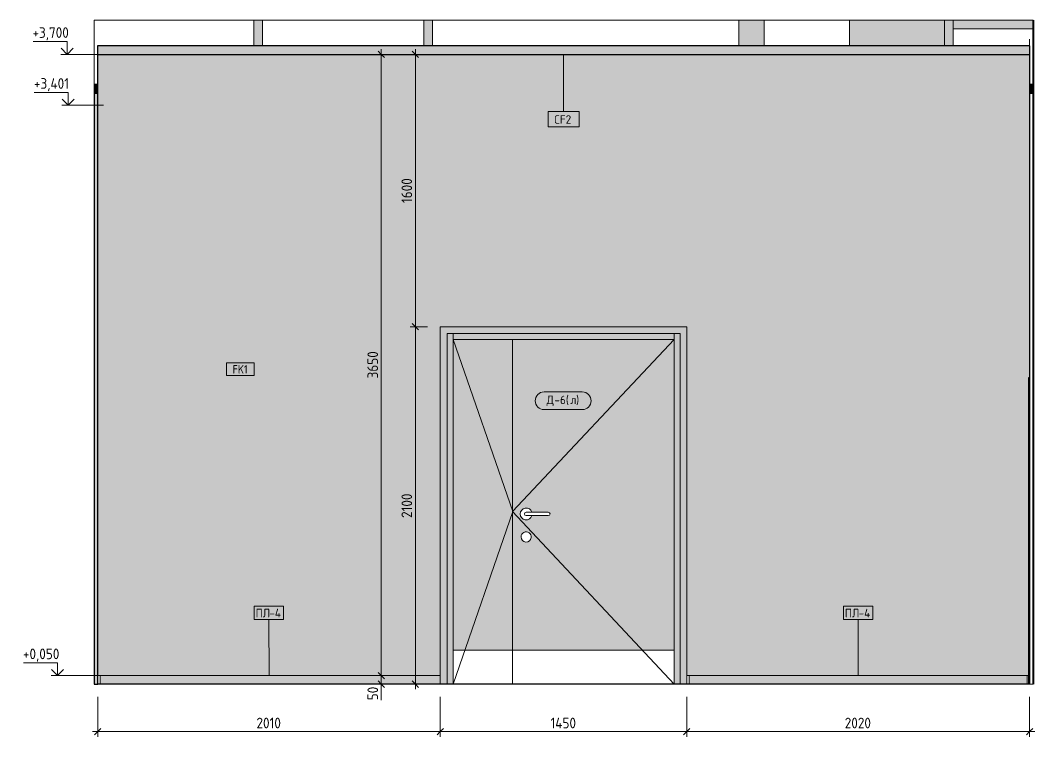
# Model space of a CAD drawing. Header units: millimetres. Extents: x 855 to 55508, y -2517 to 10900.
# Drawn here: x 19026 to 24989, y -309 to 3900 of the extents above; entities that cross this region are included whole.
import ezdxf

# ---------------------------------------------------------------- set-up
doc = ezdxf.new("R2010")
doc.units = ezdxf.units.MM
for name, color, linetype, lineweight in [('A-ANNO-DIMS', 7, 'Continuous', 9), ('A-ANNO-DIMS-25', 7, 'Continuous', 9), ('A-CLNG-IDEN', 7, 'Continuous', 9), ('A-DETL', 7, 'Continuous', 9), ('A-DOOR', 7, 'Continuous', 9), ('A-DOOR-FRAM-1', 7, 'Continuous', 9), ('A-DOOR-IDEN', 7, 'Continuous', 9), ('A-FLOR', 7, 'Continuous', 9), ('A-GENM', 7, 'Continuous', 9), ('A-GENM-IDEN', 7, 'Continuous', 9), ('A-GLAZ-CWMG', 7, 'Continuous', 9), ('A-WALL-IDEN', 7, 'Continuous', 9), ('A-WALL-PATT', 7, 'Continuous', 9), ('G-ANNO-DIMS', 7, 'Continuous', 9), ('G-ANNO-DIMS-1', 7, 'Continuous', 20), ('I-WALL', 7, 'Continuous', 9)]:
    doc.layers.add(name, color=color, linetype=linetype, lineweight=lineweight)
for name, color, linetype, lineweight, true_color in [('A-CLNG-1', 7, 'Continuous', 9, 0x787878), ('A-CLNG-FNSH-1', 7, 'Continuous', 30, 0x3c3c3c), ('A-FLOR-FNSH-1', 7, 'Continuous', 30, 0x3c3c3c), ('A-WALL-4', 7, 'Continuous', 40, 0x3c3c3c), ('A-WALL-5', 7, 'Continuous', 30, 0x3c3c3c), ('A-WALL-FNSH-3', 7, 'Continuous', 30, 0x3c3c3c), ('I-WALL-1', 7, 'Continuous', 9, 0x787878)]:
    doc.layers.add(name, color=color, linetype=linetype, lineweight=lineweight, true_color=true_color)
doc.styles.add('GOST Common_5', font='GOST_Common.ttf', dxfattribs={"height": 50})
doc.styles.add('GOST Common_6', font='GOST_Common.ttf', dxfattribs={"width": 0.9, "height": 50})
doc.styles.add('ISOCPEUR_2', font='isocpeur.ttf', dxfattribs={"width": 0.9, "height": 62.5})
doc.dimstyles.new('ISO-2_5_0_9К_БОЛЬШОЙ_1', dxfattribs={"dimscale": 304.8, "dimtxt": 62.248823, "dimasz": 0.123031, "dimexe": 0.098425, "dimexo": 0.246063, "dimgap": 0, "dimtad": 1, "dimdec": 0, "dimrnd": 10, "dimzin": 0, "dimdsep": 46, "dimtxsty": 'ISOCPEUR_2', "dimblk1": 'OBLIQUE', "dimblk2": 'OBLIQUE', "dimsah": 1, "dimcen": 0.09, "dimdle": 0.098425, "dimazin": 0, "dimtfac": 1, "dimtdec": 4, "dimtix": 1, "dimtmove": 0, "dimatfit": 3, "dimfxl": 1, "dimtvp": 1, "dimtolj": 1, "dimtzin": 0, "dimarcsym": 2})
doc.dimstyles.new('ISO-2_5_0_9К_БОЛЬШОЙ_2', dxfattribs={"dimscale": 304.8, "dimtxt": 62.248823, "dimasz": 0.123031, "dimexe": 0.098425, "dimexo": 0.246063, "dimgap": 0, "dimtad": 1, "dimdec": 0, "dimrnd": 10, "dimzin": 0, "dimdsep": 46, "dimtxsty": 'ISOCPEUR_2', "dimblk1": 'OBLIQUE', "dimblk2": 'OBLIQUE', "dimsah": 1, "dimcen": 0.09, "dimdle": 0.098425, "dimazin": 0, "dimtfac": 1, "dimtdec": 4, "dimtix": 1, "dimtmove": 1, "dimatfit": 3, "dimfxl": 1, "dimtvp": 1, "dimtolj": 1, "dimtzin": 0, "dimarcsym": 2})

# ---------------------------------------------------------------- blocks, each defined once
blk = doc.blocks.new('110_Дверь_СКБ_2Ст - Д-6_л__ ДОО_Дв_1450x2100h_Дверь из раздевальной в коридор-25835678-Развертка 1_68-1')
at = {"layer": 'A-DOOR'}
blk.add_hatch(color=256, dxfattribs=at).paths.add_polyline_path([(103720, 200), (104070, 200), (104070, 2025), (103720, 2025), (103720, 487.3)])
h = blk.add_hatch(color=256, dxfattribs=at)
h.paths.add_polyline_path([(105020, 200), (105020, 2025), (104070, 2025), (104070, 200), (104370, 200)])
h.paths.add_polyline_path([(104147.9, 835.1), (104140.5, 836.5), (104133.8, 839.8), (104128, 844.6), (104123.7, 850.6), (104120.9, 857.6), (104120, 865), (104121, 872.5), (104123.7, 879.5), (104128.2, 885.6), (104134.1, 890.4), (104140.9, 893.6), (104148.4, 895), (104155.9, 894.4), (104163.1, 892), (104169.4, 887.9), (104174.5, 882.3), (104178, 875.6), (104179.8, 868.3), (104179.7, 860.7), (104177.4, 853), (104174, 847), (104168.8, 841.6), (104162.5, 837.7), (104155.3, 835.5)])
h.paths.add_polyline_path([(104149.5, 965), (104140.5, 966.3), (104132.2, 969.9), (104125.1, 975.4), (104119.6, 982.7), (104116.2, 991), (104115, 1000), (104116.2, 1009), (104119.6, 1017.3), (104125.1, 1024.6), (104132.8, 1030.4), (104140.5, 1033.7), (104150, 1034.9), (104158.5, 1034), (104166.9, 1030.7), (104174.2, 1025.3), (104179.9, 1018.3), (104183.5, 1010), (104280, 1010), (104282.6, 1009.7), (104285, 1008.7), (104287.1, 1007.1), (104288.7, 1005), (104289.7, 1002.6), (104290, 1000), (104289.7, 997.4), (104288.7, 995), (104287.1, 992.9), (104285, 991.3), (104282.6, 990.3), (104280, 990), (104183.5, 990), (104179.9, 981.7), (104174.2, 974.7), (104166.9, 969.3), (104158.5, 966), (104150, 965.1)])
at = {"layer": 'A-DOOR-FRAM-1'}
for points in [[(105055, 0), (105094, 0), (105094, 50), (105095, 50), (105095, 2100), (103645, 2100), (103645, 0), (103685, 0), (103685, 2060), (105055, 2060), (105055, 200)], [(103720, 0), (103720, 2060), (103685, 2060), (103685, 0)], [(103800.3, 2025), (105020, 2025), (105020, 2060), (103720, 2060), (103720, 2025), (103755.3, 2025)], [(105020, 0), (105055, 0), (105055, 2060), (105020, 2060), (105020, 200)]]:
    blk.add_hatch(color=256, dxfattribs=at).paths.add_polyline_path(points)
at = {"layer": 'A-DOOR'}
for p, q in [((104070, 2025), (104070, 200)), ((104070, 200), (104070, 2025)), ((104280, 1010), (104150, 1010)), ((104150, 1010), (104183.5, 1010)), ((104150, 990), (104280, 990)), ((104183.5, 990), (104150, 990)), ((104070, 200), (103720, 200)), ((104070, 200), (105020, 200)), ((104070, 0), (104070, 200)), ((104070, 0), (104070, 200))]:
    blk.add_line(p, q, dxfattribs=at)
for centre, radius, start, end in [((104150, 1000), 35, 16.60155, 180), ((104150, 1000), 35, 180, 343.39845), ((104150, 1000), 10, 90, 270), ((104150, 1000), 10, 90, 270), ((104280, 1000), 10, 270, 90), ((104150, 865), 30, 351.83008, 180), ((104150, 865), 30, 180, 351.83008)]:
    blk.add_arc(centre, radius, start, end, dxfattribs=at)
at = {"layer": 'A-DOOR-FRAM-1'}
for p, q in [((103685, 0), (103685, 2060)), ((103685, 2060), (105055, 2060)), ((103720, 2025), (103720, 2060)), ((103720, 2060), (103720, 0)), ((105020, 2060), (105020, 2025)), ((105020, 2060), (105020, 0)), ((105055, 2060), (105055, 0)), ((103720, 2025), (105020, 2025))]:
    blk.add_line(p, q, dxfattribs=at)
blk = doc.blocks.new('Прямоугольный импост - Импост структурный с накладкой - 160мм Темный-32354017-Развертка 1_68-1')
at = {"layer": 'A-GLAZ-CWMG'}
blk.add_hatch(color=256, dxfattribs=at).paths.add_polyline_path([(107109.5, 3850), (107130, 3850), (107130, 3900), (106660, 3900), (106660, 3850)])
for p, q in [((106660, 3850), (106660, 3900)), ((107130, 3850), (106660, 3850))]:
    blk.add_line(p, q, dxfattribs=at)
blk = doc.blocks.new('Плинтус - Плинтус светлый _сад_-32860291-Развертка 1_68-1')
at = {"layer": 'A-GENM'}
blk.add_hatch(color=256, dxfattribs=at).paths.add_polyline_path([(102989.9, 0), (103645, 0), (103645, 50), (101646.1, 50), (101646.1, 0)])
for p, q in [((101646.1, 50), (103645, 50)), ((103645, 50), (103645, 0))]:
    blk.add_line(p, q, dxfattribs=at)
blk = doc.blocks.new('Плинтус - Плинтус светлый _сад_-32860328-Развертка 1_68-1')
at = {"layer": 'A-GENM'}
blk.add_hatch(color=256, dxfattribs=at).paths.add_polyline_path([(105109, 0), (107094.5, 0), (107094.5, 50), (105109, 50)])
for p, q in [((105094, 0), (105094, 50)), ((105094, 50), (105109, 50)), ((105109, 50), (107094.5, 50)), ((105109, 50), (105109, 0))]:
    blk.add_line(p, q, dxfattribs=at)
blk = doc.blocks.new('Плинтус - Плинтус светлый _сад_-32860288-Развертка 1_68-1')
at = {"layer": 'A-GENM'}
for p, q in [((101646.1, 50), (101631.1, 50)), ((101631.1, 50), (101631.1, 0)), ((101646.1, 0), (101646.1, 50)), ((101631.1, 0), (101646.1, 0))]:
    blk.add_line(p, q, dxfattribs=at)
blk = doc.blocks.new('Рисунок_горы - Рисунок_горы-31934381-Развертка 1_68-1')
at = {"layer": 'A-GENM'}
for p, q in [((107109, 3789.2), (107109, 3750)), ((107109, 966.7), (107109, 476)), ((107109, 966.7), (107109, 50)), ((107109, 792), (107109, 956)), ((107109, 956), (107109, 792)), ((107109, 50), (107109, 879.4)), ((107109, 476), (107109, 50))]:
    blk.add_line(p, q, dxfattribs=at)
for points in [[(107109, 966.7), (107109, 963.1), (107109, 959.6), (107109, 956)], [(107109, 868.9), (107109, 841.6), (107109, 795.7), (107109, 792)]]:
    blk.add_open_spline(points, degree=3, dxfattribs=at)
for points, knots in [([(107109, 956), (107109, 956), (107109, 959.6), (107109, 963.1), (107109, 966.6)], [0.333333333, 0.333333333, 0.333333333, 0.333333333, 0.333333343, 0.334511775, 0.334511775, 0.334511775, 0.334511775]), ([(107109, 927.5), (107109, 927.5), (107109, 941.2), (107109, 954.1), (107109, 966.6)], [0.288888889, 0.288888889, 0.288888889, 0.288888889, 0.288888899, 0.298128267, 0.298128267, 0.298128267, 0.298128267]), ([(107109, 834.2), (107109, 834.2), (107109, 865.7), (107109, 895.5), (107109, 927.5)], [0.26666667, 0.26666667, 0.26666667, 0.26666667, 0.26666668, 0.28888889, 0.28888889, 0.28888889, 0.28888889]), ([(107109, 879.4), (107109, 879.4), (107109, 863), (107109, 845.7), (107109, 834.2)], [0.24444444, 0.24444444, 0.24444444, 0.24444444, 0.24444445, 0.26666667, 0.26666667, 0.26666667, 0.26666667]), ([(107109, 792), (107109, 792), (107109, 795.7), (107109, 841.6), (107109, 868.9)], [0.179856115, 0.179856115, 0.179856115, 0.179856115, 0.179856125, 0.184905308, 0.184905308, 0.184905308, 0.184905308]), ([(107109, 692.8), (107109, 692.8), (107109, 710.9), (107109, 773.2), (107109, 792)], [0.2, 0.2, 0.2, 0.2, 0.20000001, 0.26666667, 0.26666667, 0.26666667, 0.26666667]), ([(107109, 792), (107109, 792), (107109, 773.2), (107109, 710.9), (107109, 692.8)], [0.11111111, 0.11111111, 0.11111111, 0.11111111, 0.11111112, 0.13333333, 0.13333333, 0.13333333, 0.13333333]), ([(107109, 606.7), (107109, 606.7), (107109, 635), (107109, 662.1), (107109, 692.8)], [0.13333333, 0.13333333, 0.13333333, 0.13333333, 0.13333334, 0.2, 0.2, 0.2, 0.2]), ([(107109, 692.8), (107109, 692.8), (107109, 662.1), (107109, 635), (107109, 606.7)], [0.13333333, 0.13333333, 0.13333333, 0.13333333, 0.13333334, 0.15555556, 0.15555556, 0.15555556, 0.15555556]), ([(107109, 476), (107109, 476), (107109, 480.2), (107109, 578), (107109, 606.7)], [0.06666667, 0.06666667, 0.06666667, 0.06666667, 0.06666668, 0.13333333, 0.13333333, 0.13333333, 0.13333333]), ([(107109, 606.7), (107109, 606.7), (107109, 578), (107109, 480.2), (107109, 476)], [0.15555556, 0.15555556, 0.15555556, 0.15555556, 0.15555557, 0.17777778, 0.17777778, 0.17777778, 0.17777778])]:
    blk.add_open_spline(points, degree=3, knots=knots, dxfattribs=at)
blk = doc.blocks.new('Прямоугольный импост - Импост структурный с накладкой - 160мм Темный-32352613-Развертка 1_68-1')
at = {"layer": 'A-GLAZ-CWMG'}
blk.add_hatch(color=256, dxfattribs=at).paths.add_polyline_path([(101630, 3475), (101630, 3525), (101610, 3525), (101610, 3475), (101622.6, 3475)])
for p, q in [((101630, 3525), (101610, 3525)), ((101630, 3475), (101610, 3475))]:
    blk.add_line(p, q, dxfattribs=at)
blk = doc.blocks.new('Прямоугольный импост - Импост структурный с накладкой - 160мм Темный-32352605-Развертка 1_68-1')
at = {"layer": 'A-GLAZ-CWMG'}
blk.add_hatch(color=256, dxfattribs=at).paths.add_polyline_path([(103598.999961, 3750), (103598.999961, 3900), (103548.999961, 3900), (103548.999961, 3750)])
for p, q in [((103548.999961, 3900), (103548.999961, 3750)), ((103598.999961, 3900), (103598.999961, 3750))]:
    blk.add_line(p, q, dxfattribs=at)
blk = doc.blocks.new('Прямоугольный импост - Импост структурный с накладкой - 160мм Темный-32352608-Развертка 1_68-1')
at = {"layer": 'A-GLAZ-CWMG'}
blk.add_hatch(color=256, dxfattribs=at).paths.add_polyline_path([(106660, 3750), (106660, 3900), (106610, 3900), (106610, 3750)])
for p, q in [((106610, 3900), (106610, 3750)), ((106660, 3900), (106660, 3750))]:
    blk.add_line(p, q, dxfattribs=at)
blk = doc.blocks.new('Прямоугольный импост - Импост структурный с накладкой - 160мм Темный-32354021-Развертка 1_68-1')
at = {"layer": 'A-GLAZ-CWMG'}
blk.add_hatch(color=256, dxfattribs=at).paths.add_polyline_path([(107122.6, 3475), (107130, 3475), (107130, 3525), (107110, 3525), (107110, 3475), (107117.4, 3475)])
for p, q in [((107130, 3525), (107110, 3525)), ((107130, 3475), (107110, 3475))]:
    blk.add_line(p, q, dxfattribs=at)
blk = doc.blocks.new('Плинтус - Плинтус светлый _сад_-32860329-Развертка 1_68-1')
at = {"layer": 'A-GENM'}
for p, q in [((107109.5, 50), (107094.5, 50)), ((107094.5, 50), (107094.5, 0)), ((107109.5, 0), (107109.5, 50)), ((107094.5, 0), (107109.5, 0))]:
    blk.add_line(p, q, dxfattribs=at)
blk = doc.blocks.new('Высотные отметки - Стрелка_Верх-17668718-Развертка 1_68-1')
at = {"layer": 'G-ANNO-DIMS'}
for p, q in [((101457.4, 3476), (101257.4, 3476)), ((101457.4, 3401), (101457.4, 3476)), ((101495.3, 3401), (101420.3, 3401))]:
    blk.add_line(p, q, dxfattribs=at)
at = {"layer": 'G-ANNO-DIMS-1'}
for q in [(101422, 3436.4), (101492.7, 3436.4)]:
    blk.add_line((101457.4, 3401), q, dxfattribs=at)
blk = doc.blocks.new('DIMBLOCK5-Развертка 1_68-1')
at = {"layer": 'A-ANNO-DIMS-25'}
for p, q in [((21299.8, 3700), (21378.2, 3700)), ((21348.2, 3700), (21299.8, 3700)), ((21348.2, 3730), (21348.2, 2100)), ((21419.8, 2100), (21318.2, 2100)), ((21348.2, 2100), (21419.8, 2100))]:
    blk.add_line(p, q, dxfattribs=at)
at = {"layer": 'A-ANNO-DIMS-25', "lineweight": 20}
for p, q in [((21348.2, 3700), (21329.5, 3718.8)), ((21348.2, 3700), (21367, 3681.2)), ((21348.2, 2100), (21329.5, 2118.7)), ((21348.2, 2100), (21367, 2081.2))]:
    blk.add_line(p, q, dxfattribs=at)
at = {"layer": 'A-ANNO-DIMS-25', "color": 0, "insert": (21266.6, 2826.4), "char_height": 62.5, "width": 176.691, "attachment_point": 1, "rotation": 90, "line_spacing_factor": 1.149209, "style": 'ISOCPEUR_2'}
blk.add_mtext('1600', dxfattribs=at)
blk = doc.blocks.new('_Oblique')
at = {"color": 0, "linetype": 'ByBlock', "lineweight": -2}
blk.add_line((-0.5, -0.5), (0.5, 0.5), dxfattribs=at)
blk = doc.blocks.new('DIMBLOCK6-Развертка 1_68-1')
at = {"layer": 'A-ANNO-DIMS-25'}
for p, q in [((21419.8, 2100), (21318.2, 2100)), ((21348.2, 2100), (21348.2, -30)), ((21348.2, 2100), (21419.8, 2100)), ((21299.8, 0), (21378.2, 0)), ((21348.2, 0), (21299.8, 0))]:
    blk.add_line(p, q, dxfattribs=at)
at = {"layer": 'A-ANNO-DIMS-25', "lineweight": 20}
for p, q in [((21348.2, 2100), (21329.5, 2118.7)), ((21348.2, 2100), (21367, 2081.2)), ((21348.2, 0), (21329.5, 18.8)), ((21348.2, 0), (21367, -18.8))]:
    blk.add_line(p, q, dxfattribs=at)
at = {"layer": 'A-ANNO-DIMS-25', "color": 0, "insert": (21266.6, 976.4), "char_height": 62.5, "width": 176.691, "attachment_point": 1, "rotation": 90, "line_spacing_factor": 1.149209, "style": 'ISOCPEUR_2'}
blk.add_mtext('2100', dxfattribs=at)
blk = doc.blocks.new('DIMBLOCK7-Развертка 1_68-1')
at = {"layer": 'A-ANNO-DIMS-25'}
for p, q in [((21099.8, 3700), (21178.2, 3700)), ((21148.2, 3700), (21099.8, 3700)), ((21148.2, 3730), (21148.2, 50)), ((21099.8, 50), (21178.2, 50)), ((21148.2, 50), (21099.8, 50))]:
    blk.add_line(p, q, dxfattribs=at)
at = {"layer": 'A-ANNO-DIMS-25', "lineweight": 20}
for p, q in [((21148.2, 3700), (21129.5, 3718.8)), ((21148.2, 3700), (21167, 3681.2)), ((21148.2, 50), (21129.5, 68.7)), ((21148.2, 50), (21167, 31.2))]:
    blk.add_line(p, q, dxfattribs=at)
at = {"layer": 'A-ANNO-DIMS-25', "color": 0, "insert": (21066.6, 1796), "char_height": 62.5, "width": 189.619, "attachment_point": 1, "rotation": 90, "line_spacing_factor": 1.149209, "style": 'ISOCPEUR_2'}
blk.add_mtext('3650', dxfattribs=at)
blk = doc.blocks.new('DIMBLOCK8-Развертка 1_68-1')
at = {"layer": 'A-ANNO-DIMS-25', "lineweight": 20}
for p, q in [((21148.2, 50), (21129.5, 68.7)), ((21148.2, 0), (21129.5, 18.8)), ((21148.2, 50), (21167, 31.2)), ((21148.2, 0), (21167, -18.8))]:
    blk.add_line(p, q, dxfattribs=at)
at = {"layer": 'A-ANNO-DIMS-25'}
for p, q in [((21099.8, 50), (21178.2, 50)), ((21148.2, 50), (21099.8, 50)), ((21099.8, 0), (21178.2, 0)), ((21148.2, 0), (21099.8, 0)), ((21148.2, 50), (21148.2, -30)), ((21148.2, 9.5), (21148.2, 25)), ((21148.2, -94.5), (21148.2, 9.5))]:
    blk.add_line(p, q, dxfattribs=at)
at = {"layer": 'A-ANNO-DIMS-25', "color": 0, "insert": (21066.6, -94.5), "char_height": 62.5, "width": 94.81, "attachment_point": 1, "rotation": 90, "line_spacing_factor": 1.149209, "style": 'ISOCPEUR_2'}
blk.add_mtext('50', dxfattribs=at)
blk = doc.blocks.new('М_потолков - Марка_ Имя типа-25382930-Развертка 1_68-1')
at = {"layer": 'A-CLNG-IDEN'}
for p, q in [((104460.6, 3364.4), (104279.4, 3364.4)), ((104279.4, 3364.4), (104279.4, 3275)), ((104460.6, 3275), (104460.6, 3364.4)), ((104279.4, 3275), (104460.6, 3275))]:
    blk.add_line(p, q, dxfattribs=at)
blk = doc.blocks.new('Mark Reiling - Mark Reiling-26174330-Развертка 1_68-1')
at = {"layer": 'A-GENM-IDEN'}
for p, q in [((102550.8, 457.8), (102550.8, 379)), ((102550.8, 457.8), (102724.2, 457.8)), ((102724.2, 457.8), (102550.8, 457.8)), ((102550.8, 457.8), (102550.8, 379)), ((102724.2, 379), (102724.2, 457.8)), ((102724.2, 379), (102724.2, 457.8)), ((102550.8, 379), (102724.2, 379)), ((102550.8, 379), (102724.2, 379))]:
    blk.add_line(p, q, dxfattribs=at)
blk = doc.blocks.new('М_стена_0001 - Типоразмер_без рамки-25382661-Развертка 1_68-1')
at = {"layer": 'A-WALL-IDEN'}
for p, q in [((102550.8, 1888.1), (102387.5, 1888.1)), ((102387.5, 1888.1), (102387.5, 1813.1)), ((102550.8, 1813.1), (102550.8, 1888.1)), ((102387.5, 1813.1), (102550.8, 1813.1))]:
    blk.add_line(p, q, dxfattribs=at)
blk = doc.blocks.new('М_двери - Типоразмер_рамка-25223575-Развертка 1_68-1')
at = {"layer": 'A-DOOR-IDEN'}
for p, q in [((104479.8, 1716.6), (104255, 1716.6)), ((104255, 1612.6), (104479.8, 1612.6))]:
    blk.add_line(p, q, dxfattribs=at)
for centre, start, end in [((104255, 1664.6), 90, 270), ((104479.8, 1664.6), 270, 90)]:
    blk.add_arc(centre, 52, start, end, dxfattribs=at)
blk = doc.blocks.new('DIMBLOCK9-Развертка 1_68-1')
at = {"layer": 'A-ANNO-DIMS-25'}
for p, q in [((22943.8, -75), (22943.8, -308.6)), ((22943.8, -278.6), (22943.8, -75.1)), ((24959.3, -75), (24959.3, -308.6)), ((24959.3, -278.6), (24959.3, -75.1)), ((24989.3, -278.6), (22943.8, -278.6))]:
    blk.add_line(p, q, dxfattribs=at)
at = {"layer": 'A-ANNO-DIMS-25', "lineweight": 20}
for p, q in [((22943.8, -278.6), (22925.1, -297.4)), ((22943.8, -278.6), (22962.6, -259.9)), ((24959.3, -278.6), (24940.5, -297.4)), ((24959.3, -278.6), (24978, -259.9))]:
    blk.add_line(p, q, dxfattribs=at)
at = {"layer": 'A-ANNO-DIMS-25', "color": 0, "insert": (23872.5, -197), "char_height": 62.5, "width": 189.619, "attachment_point": 1, "line_spacing_factor": 1.149209, "style": 'ISOCPEUR_2'}
blk.add_mtext('2020', dxfattribs=at)
blk = doc.blocks.new('DIMBLOCK10-Развертка 1_68-1')
at = {"layer": 'A-ANNO-DIMS-25'}
for p, q in [((21494.8, -75), (21494.8, -308.6)), ((21494.8, -278.6), (21494.8, -75.1)), ((22943.8, -75), (22943.8, -308.6)), ((22943.8, -278.6), (22943.8, -75.1)), ((22943.8, -278.6), (21494.8, -278.6))]:
    blk.add_line(p, q, dxfattribs=at)
at = {"layer": 'A-ANNO-DIMS-25', "lineweight": 20}
for p, q in [((21494.8, -278.6), (21476.1, -297.4)), ((21494.8, -278.6), (21513.6, -259.9)), ((22943.8, -278.6), (22925.1, -297.4)), ((22943.8, -278.6), (22962.6, -259.9))]:
    blk.add_line(p, q, dxfattribs=at)
at = {"layer": 'A-ANNO-DIMS-25', "color": 0, "insert": (22142.7, -197), "char_height": 62.5, "width": 183.873, "attachment_point": 1, "line_spacing_factor": 1.149209, "style": 'ISOCPEUR_2'}
blk.add_mtext('1450', dxfattribs=at)
blk = doc.blocks.new('DIMBLOCK11-Развертка 1_68-1')
at = {"layer": 'A-ANNO-DIMS-25'}
for p, q in [((19480.8, -75), (19480.8, -308.6)), ((19480.8, -278.6), (19480.8, -75.1)), ((21494.8, -75), (21494.8, -308.6)), ((21494.8, -278.6), (21494.8, -75.1)), ((21494.8, -278.6), (19450.8, -278.6))]:
    blk.add_line(p, q, dxfattribs=at)
at = {"layer": 'A-ANNO-DIMS-25', "lineweight": 20}
for p, q in [((19480.8, -278.6), (19462.1, -297.4)), ((19480.8, -278.6), (19499.6, -259.9)), ((21494.8, -278.6), (21476.1, -297.4)), ((21494.8, -278.6), (21513.6, -259.9))]:
    blk.add_line(p, q, dxfattribs=at)
at = {"layer": 'A-ANNO-DIMS-25', "color": 0, "insert": (20414.2, -197), "char_height": 62.5, "width": 176.691, "attachment_point": 1, "line_spacing_factor": 1.149209, "style": 'ISOCPEUR_2'}
blk.add_mtext('2010', dxfattribs=at)

msp = doc.modelspace()

# ---------------------------------------------------------------- hatches: boundary and pattern name
at = {"layer": 'A-CLNG-1'}
msp.add_hatch(color=256, dxfattribs=at).paths.add_polyline_path([(22219.8, 3700), (24959.8, 3700), (24959.8, 3750), (19479.8, 3750), (19479.8, 3700), (21494.8, 3700)])
at = {"layer": 'A-WALL-PATT'}
msp.add_hatch(color=256, dxfattribs=at).paths.add_polyline_path([(24959.3, 0), (24959.3, 0), (24959.3, 966.7), (24958.8, 966.7), (24958.8, 3700), (19480.8, 3700), (19480.9, 50), (21494.8, 50), (21494.8, 2100), (22944.8, 2100), (22944.8, 50), (24952.8, 50), (24952.8, 1800), (24953.8, 1800), (24953.8, 50), (24959.3, 50), (24959.3, 0)])
at = {"layer": 'I-WALL'}
h = msp.add_hatch(color=256, dxfattribs=at)
h.paths.add_polyline_path([(23900.8, 3750), (24459.8, 3750), (24459.8, 3900), (23900.8, 3900)])
h.paths.add_polyline_path([(23249.8, 3750), (23398.8, 3750), (23398.8, 3900), (23249.8, 3900)])
for points in [[(23398.8, 3750), (23399.8, 3750), (23399.8, 3900), (23398.8, 3900)], [(23900.8, 3750), (23900.8, 3900), (23899.8, 3900), (23899.8, 3750)], [(24959.5, 1603.4), (24959.8, 1603.4), (24959.8, 1609.8), (24958.8, 1609.8), (24958.8, 1603.4), (24959.3, 1603.4)]]:
    msp.add_hatch(color=256, dxfattribs=at).paths.add_polyline_path(points)
at = {"layer": 'I-WALL-1'}
h = msp.add_hatch(dxfattribs=at)
h.set_pattern_fill('FP_11', color=256, style=0, pattern_type=2)
h.set_pattern_definition([(0, (20691.1204, 0), (30.48, 7.62), [2.515, -20.345, 2.515, -20.345, -121.92]), (0, (20691.1204, 0), (30.48, 7.62), [-45.72, 2.515, -43.205, 2.515, -20.345, -53.34]), (0, (20691.1204, 0), (30.48, 7.62), [-114.3, 2.515, -12.725, 2.515, -35.585]), (120, (20702.5504, 3.81), (-21.839114, 22.586454), [2.515, -20.345, 2.515, -20.345, -121.92]), (120, (20702.5504, 3.81), (-21.839114, 22.586454), [-45.72, 2.515, -43.205, 2.515, -20.345, -53.34]), (120, (20702.5504, 3.81), (-21.839114, 22.586454), [-114.3, 2.515, -12.725, 2.515, -35.585]), (240, (20706.3604, 19.05), (-8.640886, -30.206454), [2.515, -20.345, 2.515, -20.345, -121.92]), (240, (20706.3604, 19.05), (-8.640886, -30.206454), [-45.72, 2.515, -43.205, 2.515, -20.345, -53.34]), (240, (20706.3604, 19.05), (-8.640886, -30.206454), [-114.3, 2.515, -12.725, 2.515, -35.585])])
h.paths.add_polyline_path([(19479.8, 0), (19479.8, 3470), (19459.8, 3470), (19459.8, 0)])

# ---------------------------------------------------------------- linework, layer by layer
at = {"layer": 'A-CLNG-FNSH-1'}
for p, q in [((24959.8, 3750), (19479.8, 3750)), ((19479.8, 3750), (19479.8, 3700)), ((19480.8, 3700), (24958.8, 3700)), ((24959.8, 3700), (24959.8, 3750))]:
    msp.add_line(p, q, dxfattribs=at)
at = {"layer": 'A-CLNG-IDEN'}
msp.add_line((22219.8, 3700), (22219.8, 3364.4), dxfattribs=at)
at = {"layer": 'A-DETL'}
for p, q in [((21569.8, 2025), (21920.6, 1014.1)), ((22869.8, 2025), (21919.4, 1013.6)), ((21920.6, 1014.1), (21570, -0.3)), ((21919.4, 1013.6), (22869.8, 0.7))]:
    msp.add_line(p, q, dxfattribs=at)
at = {"layer": 'A-FLOR'}
for p, q in [((19459.6, 3900), (24979.8, 3900)), ((24980.1, -0.1), (19459.6, -0.1))]:
    msp.add_line(p, q, dxfattribs=at)
at = {"layer": 'A-FLOR-FNSH-1'}
for p, q in [((19479.8, 0), (19479.8, -0.3)), ((24959.8, 0), (19480.8, 0)), ((24959.8, -0.3), (24959.8, 0))]:
    msp.add_line(p, q, dxfattribs=at)
at = {"layer": 'A-GENM-IDEN'}
for p, q in [((20487.9, 50), (20487.3, 378)), ((23951.5, 50), (23951.6, 378))]:
    msp.add_line(p, q, dxfattribs=at)
at = {"layer": 'A-WALL-4'}
for p, q in [((24980.1, 3900), (24979.8, 3900)), ((24979.8, 3900), (24979.8, -0.3)), ((24980.1, 160), (24979.8, 160))]:
    msp.add_line(p, q, dxfattribs=at)
at = {"layer": 'A-WALL-5'}
for p, q in [((19479.8, 3470), (19459.8, 3470)), ((19459.8, 3470), (19459.8, 0)), ((19459.8, 0), (19479.8, 0))]:
    msp.add_line(p, q, dxfattribs=at)
at = {"layer": 'A-WALL-FNSH-3'}
for p, q in [((19480.8, 3700), (19479.8, 3700)), ((19479.8, 3700), (19479.8, 0)), ((19480.8, 0), (19480.8, 3700)), ((24959.8, 3700), (24958.8, 3700)), ((24958.8, 3700), (24958.8, 1609.8)), ((24959.8, 1609.8), (24959.8, 3700)), ((24958.8, 1609.8), (24959.8, 1609.8)), ((24959.8, 1603.4), (24958.8, 1603.4)), ((24958.8, 1603.4), (24958.8, 966.7)), ((24959.8, 966.7), (24959.8, 1603.4)), ((24953.8, 966.6), (24952.8, 966.6)), ((24952.8, 966.6), (24952.8, 5.3)), ((24953.8, 5.3), (24953.8, 966.6)), ((24958.8, 966.7), (24959.8, 966.7)), ((19479.8, 0), (19480.8, 0)), ((24952.8, 5.3), (24953.8, 5.3))]:
    msp.add_line(p, q, dxfattribs=at)
at = {"layer": 'G-ANNO-DIMS'}
for p, q in [((19545.4, 3700), (19301.2, 3700)), ((19514.9, 3401), (19307.2, 3401)), ((19495.7, 50), (19245, 50))]:
    msp.add_line(p, q, dxfattribs=at)
at = {"layer": 'I-WALL'}
for p, q in [((19459.8, -0.3), (19459.8, 3900)), ((23249.8, 3900), (23249.8, 3750)), ((23398.8, 3750), (23398.8, 3900)), ((23399.8, 3900), (23399.8, 3750)), ((23899.8, 3750), (23899.8, 3900)), ((23900.8, 3900), (23900.8, 3750)), ((24459.8, 3750), (24459.8, 3900)), ((24979.8, 3470), (24959.8, 3470)), ((21494.8, 50), (21494.8, 2100)), ((21494.8, 2100), (22944.8, 2100)), ((22944.8, 2100), (22944.8, 50)), ((24953.8, 1800.7), (24952.8, 1800.7)), ((24953.8, 1790.2), (24952.8, 1790.2)), ((24953.8, 1744), (24952.8, 1744)), ((24953.8, 1673.6), (24952.8, 1673.6)), ((24959.8, 1609.8), (24959.8, 0)), ((24959.3, 50), (24959.3, 966.7)), ((24959.8, 0), (24979.8, 0))]:
    msp.add_line(p, q, dxfattribs=at)
for points in [[(24952.8, 1790.1), (24952.8, 1796.9), (24952.8, 1802.3), (24952.8, 1800.2)], [(24953.8, 1800.2), (24953.8, 1802.3), (24953.8, 1796.9), (24953.8, 1790.1)], [(24952.8, 1673.6), (24952.8, 1727.5), (24952.8, 1744), (24952.8, 1744)], [(24953.8, 1744), (24953.8, 1744), (24953.8, 1727.5), (24953.8, 1673.6)], [(24952.8, 966.6), (24952.8, 1203.2), (24952.8, 1438.9), (24952.8, 1673.6)], [(24953.8, 1673.6), (24953.8, 1438.9), (24953.8, 1203.2), (24953.8, 966.6)], [(24958.8, 1603.5), (24958.8, 1605.6), (24958.8, 1607.7), (24958.8, 1609.8)]]:
    msp.add_open_spline(points, degree=3, dxfattribs=at)
for points, knots in [([(24952.8, 1743.8), (24952.8, 1758), (24952.8, 1782.3), (24952.8, 1789.7), (24952.8, 1790.1)], [-1.7154846, -1.7154846, -1.7154846, -1.7154846, -1.5765006, -1.4533787, -1.4533787, -1.4533787, -1.4533787]), ([(24953.8, 1790.1), (24953.8, 1789.7), (24953.8, 1782.3), (24953.8, 1758), (24953.8, 1743.8)], [1.4533787, 1.4533787, 1.4533787, 1.4533787, 1.5765006, 1.7154846, 1.7154846, 1.7154846, 1.7154846])]:
    msp.add_open_spline(points, degree=3, knots=knots, dxfattribs=at)

# ---------------------------------------------------------------- block references
at = {"layer": 'A-CLNG-IDEN'}
msp.add_blockref('М_потолков - Марка_ Имя типа-25382930-Развертка 1_68-1', (-82150.2, 0), dxfattribs=at)
at = {"layer": 'A-DOOR'}
msp.add_blockref('110_Дверь_СКБ_2Ст - Д-6_л__ ДОО_Дв_1450x2100h_Дверь из раздевальной в коридор-25835678-Развертка 1_68-1', (-82150.2, 0), dxfattribs=at)
at = {"layer": 'A-DOOR-IDEN'}
msp.add_blockref('М_двери - Типоразмер_рамка-25223575-Развертка 1_68-1', (-82150.2, 0), dxfattribs=at)
at = {"layer": 'A-GENM'}
for name in ['Рисунок_горы - Рисунок_горы-31934381-Развертка 1_68-1', 'Плинтус - Плинтус светлый _сад_-32860288-Развертка 1_68-1', 'Плинтус - Плинтус светлый _сад_-32860291-Развертка 1_68-1', 'Плинтус - Плинтус светлый _сад_-32860328-Развертка 1_68-1', 'Плинтус - Плинтус светлый _сад_-32860329-Развертка 1_68-1']:
    msp.add_blockref(name, (-82150.2, 0), dxfattribs=at)
at = {"layer": 'A-GENM-IDEN'}
for p in [(-82150.2, 0), (-78685.9, 0)]:
    msp.add_blockref('Mark Reiling - Mark Reiling-26174330-Развертка 1_68-1', p, dxfattribs=at)
at = {"layer": 'A-GLAZ-CWMG'}
for name, p in [('Прямоугольный импост - Импост структурный с накладкой - 160мм Темный-32352605-Развертка 1_68-1', (-83150.2, 0)), ('Прямоугольный импост - Импост структурный с накладкой - 160мм Темный-32352605-Развертка 1_68-1', (-82150.2, 0)), ('Прямоугольный импост - Импост структурный с накладкой - 160мм Темный-32352608-Развертка 1_68-1', (-82150.2, 0)), ('Прямоугольный импост - Импост структурный с накладкой - 160мм Темный-32354017-Развертка 1_68-1', (-82150.2, 0)), ('Прямоугольный импост - Импост структурный с накладкой - 160мм Темный-32352613-Развертка 1_68-1', (-82150.2, 0)), ('Прямоугольный импост - Импост структурный с накладкой - 160мм Темный-32354021-Развертка 1_68-1', (-82150.2, 0))]:
    msp.add_blockref(name, p, dxfattribs=at)
at = {"layer": 'A-WALL-IDEN'}
msp.add_blockref('М_стена_0001 - Типоразмер_без рамки-25382661-Развертка 1_68-1', (-82150.2, 0), dxfattribs=at)
at = {"layer": 'G-ANNO-DIMS'}
for p in [(-82156.1, 299), (-82150.2, 0), (-82212.3, -3351)]:
    msp.add_blockref('Высотные отметки - Стрелка_Верх-17668718-Развертка 1_68-1', p, dxfattribs=at)

# ---------------------------------------------------------------- texts
at = {"layer": 'A-CLNG-IDEN', "insert": (22163.4, 3342.3), "char_height": 50, "width": 132.278, "attachment_point": 1, "style": 'GOST Common_5'}
msp.add_mtext('CF2', dxfattribs=at)
at = {"layer": 'A-DOOR-IDEN', "char_height": 50, "attachment_point": 1, "style": 'GOST Common_5'}
for s, insert, width in [('\\fGOST Common|b0|i0|c204|p34|;Д', (22119.8, 1694.9), 56.118), ('-6(', (22166.1, 1694.9), 112.236), ('\\fGOST Common|b0|i0|c204|p34|;л', (22258.7, 1694.9), 42.089), ('\\fGOST Common|b0|i0|c204|p34|;)', (22293.4, 1694.9), 24.051)]:
    msp.add_mtext(s, dxfattribs=dict(at, insert=insert, width=width))
at = {"layer": 'A-GENM-IDEN', "char_height": 50, "attachment_point": 1, "style": 'GOST Common_5'}
for s, insert, width in [('ПЛ', (20408.8, 442.8), 98.207), ('-4', (20489.8, 442.8), 94.198), ('ПЛ', (23873.1, 442.8), 98.207), ('-4', (23954.1, 442.8), 94.198)]:
    msp.add_mtext(s, dxfattribs=dict(at, insert=insert, width=width))
at = {"layer": 'A-WALL-IDEN', "insert": (20274.1, 1874.5), "char_height": 50, "width": 111.835, "attachment_point": 1, "style": 'GOST Common_6'}
msp.add_mtext('FK1', dxfattribs=at)

# ---------------------------------------------------------------- dimensions: what is measured, and where the dimension line sits
at = {"layer": 'A-ANNO-DIMS'}
for base, p1, p2, override, picture, middle in [((21148.2, 50), (21174.8, 3700), (21174.8, 50), {"dimpost": '<>', "dimfxl": 3650}, 'DIMBLOCK7-Развертка 1_68-1', (21117, 1875)), ((21348.2, 2100), (21374.8, 3700), (21494.8, 2100), {"dimpost": '<>', "dimfxl": 1604.498718}, 'DIMBLOCK5-Развертка 1_68-1', (21317, 2900)), ((21348.2, 0), (21494.8, 2100), (21374.8, 0), {"dimpost": '<>', "dimfxl": 2103.429612}, 'DIMBLOCK6-Развертка 1_68-1', (21317, 1050))]:
    dim = msp.add_linear_dim(base=base, p1=p1, p2=p2, angle=90, dimstyle='ISO-2_5_0_9К_БОЛЬШОЙ_1', override=override, dxfattribs=at)
    dim.commit()
    dim.dimension.update_dxf_attribs({"geometry": picture, "text_midpoint": middle})
dim = msp.add_linear_dim(base=(21148.2, 0), p1=(21174.8, 50), p2=(21174.8, 0), angle=90, dimstyle='ISO-2_5_0_9К_БОЛЬШОЙ_2', override={"dimpost": '<>', "dimfxl": 50}, dxfattribs=at)
dim.commit()
dim.dimension.update_dxf_attribs({"geometry": 'DIMBLOCK8-Развертка 1_68-1', "text_midpoint": (21108.2, -47.1), "dimtype": 160, "text_rotation": 90})
for base, p1, p2, override, picture, middle in [((19480.8, -278.6), (21494.8, 0), (19480.8, 0), {"dimpost": '<>', "dimfxl": 2014}, 'DIMBLOCK11-Развертка 1_68-1', (20487.8, -247.4)), ((21494.8, -278.6), (22943.8, 0), (21494.8, 0), {"dimpost": '<>', "dimfxl": 1449}, 'DIMBLOCK10-Развертка 1_68-1', (22219.3, -247.4)), ((22943.8184, -278.6496), (24959.28, 0), (22943.8184, 0), {"dimpost": '<>', "dimfxl": 2015.461587}, 'DIMBLOCK9-Развертка 1_68-1', (23951.5492, -247.3996))]:
    dim = msp.add_linear_dim(base=base, p1=p1, p2=p2, dimstyle='ISO-2_5_0_9К_БОЛЬШОЙ_1', override=override, dxfattribs=at)
    dim.commit()
    dim.dimension.update_dxf_attribs({"geometry": picture, "text_midpoint": middle})

# ---------------------------------------------------------------- next in the draw order: texts
at = {"layer": 'G-ANNO-DIMS', "char_height": 62.5, "attachment_point": 1, "line_spacing_factor": 1.149209, "style": 'ISOCPEUR_2', "bg_fill": 3, "box_fill_scale": 1.25, "bg_fill_color": 256, "bg_fill_true_color": 13158600, "bg_fill_transparency": 0}
for s, insert, width in [('+3,700', (19097.6, 3859.2), 254.705), ('+3,401', (19106, 3560.2), 248.73), ('+0,050', (19041.4, 209.2), 254.705)]:
    msp.add_mtext(s, dxfattribs=dict(at, insert=insert, width=width))

doc.saveas('drawing.dxf')
